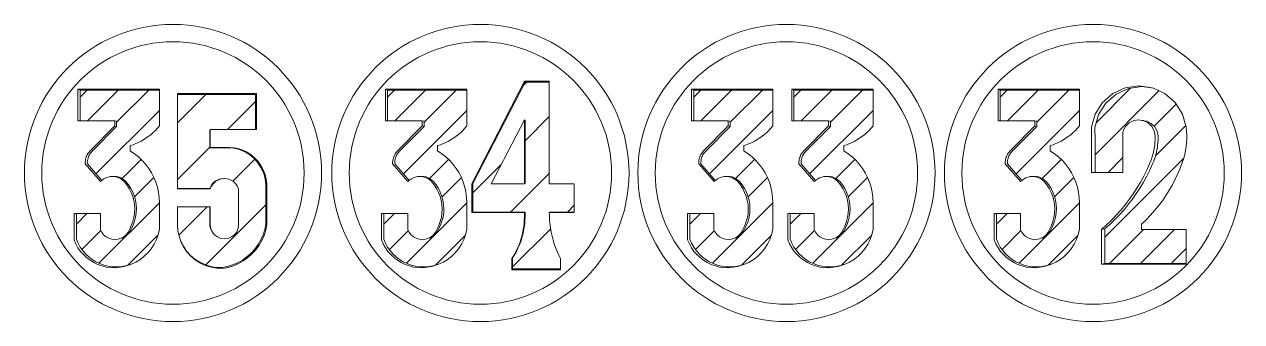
# Model space of a CAD drawing. Header units: inches. Extents: x 9 to 4094, y 4 to 1401.
# Drawn here: x 2794.7 to 2859.1, y 1357 to 1372.7 of the extents above; entities that cross this region are included whole.
import ezdxf

# ---------------------------------------------------------------- set-up
doc = ezdxf.new("R2010")
doc.units = ezdxf.units.IN
doc.header["$MEASUREMENT"] = 0

msp = doc.modelspace()

# ---------------------------------------------------------------- hatches: boundary and pattern name
at = {"lineweight": 20}
h = msp.add_hatch(dxfattribs=at)
h.set_pattern_fill('ANSI31', color=256, scale=17)
h.set_pattern_definition([(45, (1801.0857, 2251.7693), (-1.502602, 1.502602), [])])
h.paths.add_polyline_path([(2822.476, 1369.682), (2821.191, 1369.682), (2818.434, 1364.311), (2818.434, 1362.805), (2821.191, 1362.805), (2821.192, 1362.58), (2821.187, 1362.387), (2821.174, 1362.194), (2821.15, 1362.003), (2821.118, 1361.813), (2821.076, 1361.624), (2821.026, 1361.438), (2820.966, 1361.255), (2820.897, 1361.074), (2820.82, 1360.897), (2820.734, 1360.725), (2820.64, 1360.556), (2820.538, 1360.392), (2820.538, 1359.812), (2823.062, 1359.812), (2823.062, 1360.348), (2822.971, 1360.538), (2822.887, 1360.731), (2822.81, 1360.927), (2822.741, 1361.126), (2822.68, 1361.328), (2822.627, 1361.532), (2822.581, 1361.738), (2822.544, 1361.945), (2822.515, 1362.154), (2822.494, 1362.363), (2822.481, 1362.574), (2822.476, 1362.805), (2823.795, 1362.805), (2823.795, 1364.306), (2822.476, 1364.306)])
h.paths.add_polyline_path([(2821.157, 1367.677), (2821.191, 1367.65), (2821.191, 1364.311), (2821.157, 1364.306), (2819.398, 1364.306)], flags=16)
h = msp.add_hatch(dxfattribs=at)
h.set_pattern_fill('ANSI31', color=256, scale=9.218651)
h.set_pattern_definition([(45, (2262.4036, 1910.812), (-0.8148213, 0.8148213), [])])
h.paths.add_polyline_path([(2801.858, 1369.257), (2797.673, 1369.257), (2797.673, 1367.636), (2799.498, 1367.636), (2799.597, 1367.608), (2799.597, 1367.333), (2798.306, 1366.03), (2798.226, 1365.936), (2798.19, 1365.886), (2798.159, 1365.833), (2798.131, 1365.778), (2798.107, 1365.721), (2798.087, 1365.663), (2798.071, 1365.603), (2798.059, 1365.543), (2798.049, 1365.42), (2798.05, 1365.359), (2798.808, 1364.474), (2798.833, 1364.498), (2798.928, 1364.567), (2799.032, 1364.622), (2799.142, 1364.662), (2799.256, 1364.686), (2799.373, 1364.694), (2799.474, 1364.695), (2799.589, 1364.687), (2799.703, 1364.663), (2799.812, 1364.623), (2799.914, 1364.569), (2800.008, 1364.5), (2800.092, 1364.42), (2800.233, 1364.246), (2800.355, 1364.059), (2800.457, 1363.86), (2800.538, 1363.651), (2800.597, 1363.435), (2800.632, 1363.214), (2800.645, 1362.991), (2800.634, 1362.768), (2800.6, 1362.547), (2800.543, 1362.33), (2800.464, 1362.121), (2800.364, 1361.921), (2800.292, 1361.773), (2800.192, 1361.643), (2800.068, 1361.535), (2799.925, 1361.455), (2799.829, 1361.423), (2799.671, 1361.373), (2799.505, 1361.356), (2799.34, 1361.373), (2799.182, 1361.423), (2799.037, 1361.504), (2798.912, 1361.612), (2798.811, 1361.744), (2798.739, 1361.893), (2798.739, 1362.726), (2797.471, 1362.726), (2797.471, 1361.371), (2797.561, 1361.16), (2797.673, 1360.959), (2797.805, 1360.771), (2797.955, 1360.598), (2798.122, 1360.44), (2798.305, 1360.301), (2798.501, 1360.181), (2798.708, 1360.082), (2798.924, 1360.005), (2799.147, 1359.951), (2799.375, 1359.919), (2799.604, 1359.912), (2799.881, 1359.935), (2800.153, 1359.989), (2800.417, 1360.074), (2800.612, 1360.162), (2800.822, 1360.288), (2801.044, 1360.459), (2801.246, 1360.653), (2801.423, 1360.87), (2801.575, 1361.105), (2801.699, 1361.357), (2801.794, 1361.621), (2801.858, 1361.893), (2801.858, 1363.312), (2801.846, 1363.584), (2801.811, 1363.855), (2801.753, 1364.122), (2801.672, 1364.383), (2801.57, 1364.636), (2801.446, 1364.88), (2801.301, 1365.111), (2801.138, 1365.33), (2800.956, 1365.534), (2800.757, 1365.722), (2800.544, 1365.892), (2800.316, 1366.043), (2800.316, 1366.32), (2800.465, 1366.37), (2800.612, 1366.427), (2800.755, 1366.491), (2800.895, 1366.562), (2801.032, 1366.64), (2801.164, 1366.724), (2801.293, 1366.815), (2801.416, 1366.913), (2801.535, 1367.016), (2801.648, 1367.125), (2801.756, 1367.239), (2801.858, 1367.359)])
h = msp.add_hatch(dxfattribs=at)
h.set_pattern_fill('ANSI31', color=256, scale=17)
h.set_pattern_definition([(45, (1796.7895, 2251.7736), (-1.502602, 1.502602), [])])
h.paths.add_polyline_path([(2807.03, 1365.465), (2806.858, 1365.652), (2806.665, 1365.816), (2806.453, 1365.955), (2806.225, 1366.067), (2806.027, 1366.135), (2805.798, 1366.183), (2805.525, 1366.202), (2804.525, 1366.202), (2804.525, 1367.17), (2806.949, 1367.17), (2806.949, 1369.03), (2802.818, 1369.03), (2802.818, 1364.048), (2804.525, 1364.048), (2804.592, 1364.197), (2804.687, 1364.329), (2804.808, 1364.438), (2804.949, 1364.519), (2805.104, 1364.57), (2805.283, 1364.589), (2805.463, 1364.57), (2805.619, 1364.519), (2805.762, 1364.436), (2805.884, 1364.326), (2805.98, 1364.193), (2806.047, 1364.043), (2806.047, 1362.14), (2806.022, 1361.946), (2805.947, 1361.766), (2805.828, 1361.611), (2805.673, 1361.492), (2805.493, 1361.417), (2805.299, 1361.392), (2805.106, 1361.417), (2804.926, 1361.492), (2804.756, 1361.622), (2804.625, 1361.793), (2804.551, 1361.972), (2804.525, 1362.164), (2804.525, 1363.091), (2802.818, 1363.091), (2802.818, 1362.14), (2802.839, 1361.832), (2802.9, 1361.529), (2802.99, 1361.271), (2803.128, 1360.998), (2803.3, 1360.746), (2803.505, 1360.519), (2803.738, 1360.322), (2803.995, 1360.157), (2804.272, 1360.028), (2804.564, 1359.937), (2804.865, 1359.886), (2805.171, 1359.875), (2805.456, 1359.931), (2805.733, 1360.017), (2806, 1360.132), (2806.253, 1360.274), (2806.49, 1360.443), (2806.707, 1360.636), (2806.903, 1360.851), (2807.075, 1361.086), (2807.22, 1361.337), (2807.339, 1361.603), (2807.428, 1361.879), (2807.487, 1362.164), (2807.487, 1364.048), (2807.486, 1364.302), (2807.454, 1364.554), (2807.391, 1364.799), (2807.299, 1365.036), (2807.178, 1365.259)])
h = msp.add_hatch(dxfattribs=at)
h.set_pattern_fill('ANSI31', color=256, scale=9.218651)
h.set_pattern_definition([(45, (2278.6592, 1910.812), (-0.8148213, 0.8148213), [])])
h.paths.add_polyline_path([(2818.113, 1369.257), (2813.929, 1369.257), (2813.929, 1367.636), (2815.754, 1367.636), (2815.853, 1367.608), (2815.853, 1367.333), (2814.562, 1366.03), (2814.481, 1365.936), (2814.446, 1365.886), (2814.415, 1365.833), (2814.387, 1365.778), (2814.363, 1365.721), (2814.343, 1365.663), (2814.327, 1365.603), (2814.315, 1365.543), (2814.304, 1365.42), (2814.305, 1365.359), (2815.064, 1364.474), (2815.089, 1364.498), (2815.184, 1364.567), (2815.287, 1364.622), (2815.397, 1364.662), (2815.512, 1364.686), (2815.629, 1364.694), (2815.729, 1364.695), (2815.845, 1364.687), (2815.959, 1364.663), (2816.068, 1364.623), (2816.17, 1364.569), (2816.264, 1364.5), (2816.348, 1364.42), (2816.489, 1364.246), (2816.611, 1364.059), (2816.713, 1363.86), (2816.794, 1363.651), (2816.852, 1363.435), (2816.888, 1363.214), (2816.901, 1362.991), (2816.89, 1362.768), (2816.856, 1362.547), (2816.799, 1362.33), (2816.72, 1362.121), (2816.619, 1361.921), (2816.548, 1361.773), (2816.448, 1361.643), (2816.324, 1361.535), (2816.18, 1361.455), (2816.085, 1361.423), (2815.926, 1361.373), (2815.761, 1361.356), (2815.596, 1361.373), (2815.438, 1361.423), (2815.293, 1361.504), (2815.167, 1361.612), (2815.067, 1361.744), (2814.994, 1361.893), (2814.994, 1362.726), (2813.726, 1362.726), (2813.726, 1361.371), (2813.817, 1361.16), (2813.929, 1360.959), (2814.06, 1360.771), (2814.211, 1360.598), (2814.378, 1360.44), (2814.561, 1360.301), (2814.756, 1360.181), (2814.964, 1360.082), (2815.18, 1360.005), (2815.403, 1359.951), (2815.631, 1359.919), (2815.86, 1359.912), (2816.137, 1359.935), (2816.409, 1359.989), (2816.673, 1360.074), (2816.868, 1360.162), (2817.078, 1360.288), (2817.3, 1360.459), (2817.501, 1360.653), (2817.679, 1360.87), (2817.831, 1361.105), (2817.955, 1361.357), (2818.049, 1361.621), (2818.113, 1361.893), (2818.113, 1363.312), (2818.102, 1363.584), (2818.067, 1363.855), (2818.009, 1364.122), (2817.928, 1364.383), (2817.825, 1364.636), (2817.701, 1364.88), (2817.557, 1365.111), (2817.393, 1365.33), (2817.212, 1365.534), (2817.013, 1365.722), (2816.799, 1365.892), (2816.572, 1366.043), (2816.572, 1366.32), (2816.721, 1366.37), (2816.867, 1366.427), (2817.011, 1366.491), (2817.151, 1366.562), (2817.288, 1366.64), (2817.42, 1366.724), (2817.548, 1366.815), (2817.672, 1366.913), (2817.79, 1367.016), (2817.903, 1367.125), (2818.011, 1367.239), (2818.113, 1367.359)])
h = msp.add_hatch(dxfattribs=at)
h.set_pattern_fill('ANSI31', color=256, scale=9.218651)
h.set_pattern_definition([(45, (2294.842, 1910.812), (-0.8148213, 0.8148213), [])])
h.paths.add_polyline_path([(2834.296, 1369.257), (2830.112, 1369.257), (2830.112, 1367.636), (2831.937, 1367.636), (2832.036, 1367.608), (2832.036, 1367.333), (2830.744, 1366.03), (2830.664, 1365.936), (2830.629, 1365.886), (2830.597, 1365.833), (2830.569, 1365.778), (2830.546, 1365.721), (2830.526, 1365.663), (2830.51, 1365.603), (2830.498, 1365.543), (2830.487, 1365.42), (2830.488, 1365.359), (2831.247, 1364.474), (2831.272, 1364.498), (2831.366, 1364.567), (2831.47, 1364.622), (2831.58, 1364.662), (2831.695, 1364.686), (2831.812, 1364.694), (2831.912, 1364.695), (2832.028, 1364.687), (2832.141, 1364.663), (2832.25, 1364.623), (2832.353, 1364.569), (2832.447, 1364.5), (2832.53, 1364.42), (2832.672, 1364.246), (2832.794, 1364.059), (2832.896, 1363.86), (2832.976, 1363.651), (2833.035, 1363.435), (2833.071, 1363.214), (2833.083, 1362.991), (2833.073, 1362.768), (2833.039, 1362.547), (2832.982, 1362.33), (2832.903, 1362.121), (2832.802, 1361.921), (2832.731, 1361.773), (2832.631, 1361.643), (2832.507, 1361.535), (2832.363, 1361.455), (2832.267, 1361.423), (2832.109, 1361.373), (2831.944, 1361.356), (2831.779, 1361.373), (2831.621, 1361.423), (2831.476, 1361.504), (2831.35, 1361.612), (2831.249, 1361.744), (2831.177, 1361.893), (2831.177, 1362.726), (2829.909, 1362.726), (2829.909, 1361.371), (2830, 1361.16), (2830.111, 1360.959), (2830.243, 1360.771), (2830.393, 1360.598), (2830.561, 1360.44), (2830.743, 1360.301), (2830.939, 1360.181), (2831.146, 1360.082), (2831.363, 1360.005), (2831.586, 1359.951), (2831.813, 1359.919), (2832.043, 1359.912), (2832.319, 1359.935), (2832.592, 1359.989), (2832.856, 1360.074), (2833.051, 1360.162), (2833.26, 1360.288), (2833.483, 1360.459), (2833.684, 1360.653), (2833.862, 1360.87), (2834.014, 1361.105), (2834.138, 1361.357), (2834.232, 1361.621), (2834.296, 1361.893), (2834.296, 1363.312), (2834.284, 1363.584), (2834.249, 1363.855), (2834.191, 1364.122), (2834.111, 1364.383), (2834.008, 1364.636), (2833.884, 1364.88), (2833.74, 1365.111), (2833.576, 1365.33), (2833.394, 1365.534), (2833.196, 1365.722), (2832.982, 1365.892), (2832.755, 1366.043), (2832.755, 1366.32), (2832.904, 1366.37), (2833.05, 1366.427), (2833.194, 1366.491), (2833.334, 1366.562), (2833.47, 1366.64), (2833.603, 1366.724), (2833.731, 1366.815), (2833.854, 1366.913), (2833.973, 1367.016), (2834.086, 1367.125), (2834.194, 1367.239), (2834.296, 1367.359)])
h = msp.add_hatch(dxfattribs=at)
h.set_pattern_fill('ANSI31', color=256, scale=9.218651)
h.set_pattern_definition([(45, (2300.1413, 1910.812), (-0.8148213, 0.8148213), [])])
h.paths.add_polyline_path([(2839.595, 1369.257), (2835.411, 1369.257), (2835.411, 1367.636), (2837.236, 1367.636), (2837.335, 1367.608), (2837.335, 1367.333), (2836.044, 1366.03), (2835.963, 1365.936), (2835.928, 1365.886), (2835.897, 1365.833), (2835.869, 1365.778), (2835.845, 1365.721), (2835.825, 1365.663), (2835.809, 1365.603), (2835.797, 1365.543), (2835.786, 1365.42), (2835.787, 1365.359), (2836.546, 1364.474), (2836.571, 1364.498), (2836.666, 1364.567), (2836.769, 1364.622), (2836.879, 1364.662), (2836.994, 1364.686), (2837.111, 1364.694), (2837.211, 1364.695), (2837.327, 1364.687), (2837.441, 1364.663), (2837.55, 1364.623), (2837.652, 1364.569), (2837.746, 1364.5), (2837.83, 1364.42), (2837.971, 1364.246), (2838.093, 1364.059), (2838.195, 1363.86), (2838.276, 1363.651), (2838.334, 1363.435), (2838.37, 1363.214), (2838.383, 1362.991), (2838.372, 1362.768), (2838.338, 1362.547), (2838.281, 1362.33), (2838.202, 1362.121), (2838.102, 1361.921), (2838.03, 1361.773), (2837.93, 1361.643), (2837.806, 1361.535), (2837.662, 1361.455), (2837.567, 1361.423), (2837.408, 1361.373), (2837.243, 1361.356), (2837.078, 1361.373), (2836.92, 1361.423), (2836.775, 1361.504), (2836.65, 1361.612), (2836.549, 1361.744), (2836.476, 1361.893), (2836.476, 1362.726), (2835.209, 1362.726), (2835.209, 1361.371), (2835.299, 1361.16), (2835.411, 1360.959), (2835.542, 1360.771), (2835.693, 1360.598), (2835.86, 1360.44), (2836.043, 1360.301), (2836.239, 1360.181), (2836.446, 1360.082), (2836.662, 1360.005), (2836.885, 1359.951), (2837.113, 1359.919), (2837.342, 1359.912), (2837.619, 1359.935), (2837.891, 1359.989), (2838.155, 1360.074), (2838.35, 1360.162), (2838.56, 1360.288), (2838.782, 1360.459), (2838.983, 1360.653), (2839.161, 1360.87), (2839.313, 1361.105), (2839.437, 1361.357), (2839.532, 1361.621), (2839.595, 1361.893), (2839.595, 1363.312), (2839.584, 1363.584), (2839.549, 1363.855), (2839.491, 1364.122), (2839.41, 1364.383), (2839.307, 1364.636), (2839.183, 1364.88), (2839.039, 1365.111), (2838.875, 1365.33), (2838.694, 1365.534), (2838.495, 1365.722), (2838.281, 1365.892), (2838.054, 1366.043), (2838.054, 1366.32), (2838.203, 1366.37), (2838.35, 1366.427), (2838.493, 1366.491), (2838.633, 1366.562), (2838.77, 1366.64), (2838.902, 1366.724), (2839.03, 1366.815), (2839.154, 1366.913), (2839.272, 1367.016), (2839.386, 1367.125), (2839.493, 1367.239), (2839.595, 1367.359)])
h = msp.add_hatch(dxfattribs=at)
h.set_pattern_fill('ANSI31', color=256, scale=9.218651)
h.set_pattern_definition([(45, (2311.0516, 1910.812), (-0.8148213, 0.8148213), [])])
h.paths.add_polyline_path([(2850.506, 1369.257), (2846.321, 1369.257), (2846.321, 1367.636), (2848.146, 1367.636), (2848.245, 1367.608), (2848.245, 1367.333), (2846.954, 1366.03), (2846.874, 1365.936), (2846.839, 1365.886), (2846.807, 1365.833), (2846.779, 1365.778), (2846.755, 1365.721), (2846.735, 1365.663), (2846.719, 1365.603), (2846.708, 1365.543), (2846.697, 1365.42), (2846.698, 1365.359), (2847.456, 1364.474), (2847.481, 1364.498), (2847.576, 1364.567), (2847.68, 1364.622), (2847.79, 1364.662), (2847.904, 1364.686), (2848.021, 1364.694), (2848.122, 1364.695), (2848.237, 1364.687), (2848.351, 1364.663), (2848.46, 1364.623), (2848.563, 1364.569), (2848.656, 1364.5), (2848.74, 1364.42), (2848.881, 1364.246), (2849.003, 1364.059), (2849.105, 1363.86), (2849.186, 1363.651), (2849.245, 1363.435), (2849.28, 1363.214), (2849.293, 1362.991), (2849.282, 1362.768), (2849.248, 1362.547), (2849.191, 1362.33), (2849.112, 1362.121), (2849.012, 1361.921), (2848.94, 1361.773), (2848.84, 1361.643), (2848.716, 1361.535), (2848.573, 1361.455), (2848.477, 1361.423), (2848.319, 1361.373), (2848.154, 1361.356), (2847.988, 1361.373), (2847.83, 1361.423), (2847.685, 1361.504), (2847.56, 1361.612), (2847.459, 1361.744), (2847.387, 1361.893), (2847.387, 1362.726), (2846.119, 1362.726), (2846.119, 1361.371), (2846.209, 1361.16), (2846.321, 1360.959), (2846.453, 1360.771), (2846.603, 1360.598), (2846.77, 1360.44), (2846.953, 1360.301), (2847.149, 1360.181), (2847.356, 1360.082), (2847.572, 1360.005), (2847.795, 1359.951), (2848.023, 1359.919), (2848.253, 1359.912), (2848.529, 1359.935), (2848.801, 1359.989), (2849.065, 1360.074), (2849.26, 1360.162), (2849.47, 1360.288), (2849.692, 1360.459), (2849.894, 1360.653), (2850.071, 1360.87), (2850.223, 1361.105), (2850.347, 1361.357), (2850.442, 1361.621), (2850.506, 1361.893), (2850.506, 1363.312), (2850.494, 1363.584), (2850.459, 1363.855), (2850.401, 1364.122), (2850.32, 1364.383), (2850.218, 1364.636), (2850.094, 1364.88), (2849.949, 1365.111), (2849.786, 1365.33), (2849.604, 1365.534), (2849.406, 1365.722), (2849.192, 1365.892), (2848.964, 1366.043), (2848.964, 1366.32), (2849.113, 1366.37), (2849.26, 1366.427), (2849.403, 1366.491), (2849.543, 1366.562), (2849.68, 1366.64), (2849.812, 1366.724), (2849.941, 1366.815), (2850.064, 1366.913), (2850.183, 1367.016), (2850.296, 1367.125), (2850.404, 1367.239), (2850.506, 1367.359)])
h = msp.add_hatch(dxfattribs=at)
h.set_pattern_fill('ANSI31', color=256, scale=9.218651)
h.set_pattern_definition([(45, (2197.2017, 1937.2043), (-0.8148213, 0.8148213), [])])
h.paths.add_polyline_path([(2856.145, 1361.891), (2853.786, 1361.891), (2853.786, 1362.168), (2854.027, 1362.398), (2854.258, 1362.638), (2854.479, 1362.887), (2854.69, 1363.144), (2854.89, 1363.41), (2855.078, 1363.685), (2855.256, 1363.966), (2855.421, 1364.255), (2855.575, 1364.55), (2855.716, 1364.852), (2855.845, 1365.158), (2855.888, 1365.278), (2855.961, 1365.47), (2856.024, 1365.666), (2856.076, 1365.865), (2856.118, 1366.067), (2856.149, 1366.27), (2856.17, 1366.474), (2856.18, 1366.68), (2856.179, 1366.886), (2856.168, 1367.091), (2856.145, 1367.295), (2855.947, 1367.991), (2855.559, 1368.603), (2855.014, 1369.079), (2854.423, 1369.351), (2853.805, 1369.441), (2853.095, 1369.338), (2852.444, 1369.038), (2851.904, 1368.567), (2851.52, 1367.961), (2851.324, 1367.272), (2851.331, 1366.555), (2851.331, 1364.906), (2852.808, 1364.906), (2852.808, 1367.074), (2852.946, 1367.335), (2853.138, 1367.521), (2853.376, 1367.641), (2853.64, 1367.682), (2853.805, 1367.655), (2853.904, 1367.641), (2853.908, 1367.639), (2854.066, 1367.614), (2854.302, 1367.496), (2854.492, 1367.311), (2854.616, 1367.078), (2854.663, 1366.818), (2854.664, 1366.65), (2854.656, 1366.483), (2854.64, 1366.316), (2854.616, 1366.151), (2854.584, 1365.986), (2854.544, 1365.824), (2854.496, 1365.663), (2854.441, 1365.505), (2854.377, 1365.35), (2854.307, 1365.199), (2854.229, 1365.025), (2854.068, 1364.705), (2853.895, 1364.391), (2853.71, 1364.085), (2853.514, 1363.785), (2853.308, 1363.493), (2853.09, 1363.209), (2852.862, 1362.933), (2852.623, 1362.665), (2852.375, 1362.407), (2852.117, 1362.159), (2851.851, 1361.92), (2851.851, 1360.095), (2856.145, 1360.095)])

# ---------------------------------------------------------------- linework, layer by layer
for p, q in [((2821.191, 1369.682), (2822.476, 1369.682)), ((2797.555, 1369.302), (2797.555, 1367.636)), ((2797.673, 1369.257), (2797.673, 1367.636)), ((2806.949, 1369.03), (2806.949, 1367.17)), ((2813.811, 1369.302), (2813.811, 1367.636)), ((2813.929, 1369.257), (2813.929, 1367.636)), ((2829.994, 1369.302), (2829.994, 1367.636)), ((2830.112, 1369.257), (2830.112, 1367.636)), ((2835.293, 1369.302), (2835.293, 1367.636)), ((2835.411, 1369.257), (2835.411, 1367.636)), ((2846.203, 1369.302), (2846.203, 1367.636)), ((2846.321, 1369.257), (2846.321, 1367.636)), ((2797.555, 1367.636), (2797.673, 1367.636)), ((2797.673, 1367.636), (2799.498, 1367.636)), ((2799.498, 1367.636), (2799.597, 1367.608)), ((2799.597, 1367.608), (2799.597, 1367.333)), ((2804.552, 1367.17), (2804.552, 1366.218)), ((2813.811, 1367.636), (2813.929, 1367.636)), ((2813.929, 1367.636), (2815.754, 1367.636)), ((2815.754, 1367.636), (2815.853, 1367.608)), ((2815.853, 1367.608), (2815.853, 1367.333)), ((2821.157, 1364.306), (2821.157, 1367.677)), ((2829.994, 1367.636), (2830.112, 1367.636)), ((2830.112, 1367.636), (2831.937, 1367.636)), ((2831.937, 1367.636), (2832.036, 1367.608)), ((2832.036, 1367.608), (2832.036, 1367.333)), ((2835.293, 1367.636), (2835.411, 1367.636)), ((2835.411, 1367.636), (2837.236, 1367.636)), ((2837.236, 1367.636), (2837.335, 1367.608)), ((2837.335, 1367.608), (2837.335, 1367.333)), ((2846.203, 1367.636), (2846.321, 1367.636)), ((2846.321, 1367.636), (2848.146, 1367.636)), ((2848.146, 1367.636), (2848.245, 1367.608)), ((2848.245, 1367.608), (2848.245, 1367.333)), ((2805.299, 1364.587), (2805.463, 1364.57)), ((2805.463, 1364.57), (2805.619, 1364.519)), ((2805.619, 1364.519), (2805.762, 1364.436)), ((2802.818, 1364.048), (2804.525, 1364.048)), ((2805.762, 1364.436), (2805.884, 1364.326)), ((2805.884, 1364.326), (2805.98, 1364.193)), ((2805.98, 1364.193), (2806.047, 1364.043)), ((2806.047, 1364.043), (2806.047, 1362.14)), ((2806.022, 1361.946), (2805.947, 1361.766)), ((2806.047, 1362.14), (2806.022, 1361.946)), ((2799.829, 1361.423), (2799.671, 1361.373)), ((2804.926, 1361.492), (2804.771, 1361.611)), ((2805.106, 1361.417), (2804.926, 1361.492)), ((2805.299, 1361.392), (2805.106, 1361.417)), ((2805.493, 1361.417), (2805.299, 1361.392)), ((2805.673, 1361.492), (2805.493, 1361.417)), ((2805.828, 1361.611), (2805.673, 1361.492)), ((2805.947, 1361.766), (2805.828, 1361.611)), ((2816.085, 1361.423), (2815.926, 1361.373)), ((2832.267, 1361.423), (2832.109, 1361.373)), ((2837.567, 1361.423), (2837.408, 1361.373)), ((2848.477, 1361.423), (2848.319, 1361.373))]:
    msp.add_line(p, q, dxfattribs=at)
for points in [[(2818.372, 1362.784), (2818.372, 1364.306), (2821.157, 1369.729)], [(2822.476, 1362.784), (2823.795, 1362.784), (2823.795, 1362.805), (2823.795, 1364.306), (2822.476, 1364.306), (2822.476, 1369.682), (2822.476, 1369.729), (2821.157, 1369.729), (2821.191, 1369.682), (2818.434, 1364.311), (2818.434, 1362.805)], [(2801.044, 1360.459), (2801.246, 1360.653), (2801.423, 1360.87), (2801.575, 1361.105), (2801.699, 1361.357), (2801.794, 1361.621), (2801.858, 1361.893), (2801.858, 1363.312), (2801.846, 1363.584), (2801.811, 1363.855), (2801.753, 1364.122), (2801.672, 1364.383), (2801.57, 1364.636), (2801.446, 1364.88), (2801.301, 1365.111), (2801.138, 1365.33), (2800.956, 1365.534), (2800.757, 1365.722), (2800.544, 1365.892), (2800.316, 1366.043), (2800.316, 1366.32), (2800.465, 1366.37), (2800.612, 1366.427), (2800.755, 1366.491), (2800.895, 1366.562), (2801.032, 1366.64), (2801.164, 1366.724), (2801.293, 1366.815), (2801.416, 1366.913), (2801.535, 1367.016), (2801.648, 1367.125), (2801.756, 1367.239), (2801.858, 1367.359), (2801.858, 1369.257)], [(2806.999, 1369.073), (2802.818, 1369.073), (2802.818, 1369.03)], [(2804.552, 1364.043), (2802.818, 1364.043), (2802.818, 1364.048), (2802.818, 1369.03), (2806.949, 1369.03), (2806.999, 1369.073), (2806.999, 1367.17), (2806.949, 1367.17), (2804.552, 1367.17), (2804.525, 1367.145), (2804.525, 1366.202), (2804.552, 1366.218), (2805.561, 1366.218), (2805.836, 1366.199), (2806.068, 1366.15), (2806.268, 1366.081), (2806.498, 1365.968), (2806.712, 1365.828), (2806.908, 1365.662), (2807.081, 1365.474), (2807.23, 1365.265)], [(2817.3, 1360.459), (2817.501, 1360.653), (2817.679, 1360.87), (2817.831, 1361.105), (2817.955, 1361.357), (2818.049, 1361.621), (2818.113, 1361.893), (2818.113, 1363.312), (2818.102, 1363.584), (2818.067, 1363.855), (2818.009, 1364.122), (2817.928, 1364.383), (2817.825, 1364.636), (2817.701, 1364.88), (2817.557, 1365.111), (2817.393, 1365.33), (2817.212, 1365.534), (2817.013, 1365.722), (2816.799, 1365.892), (2816.572, 1366.043), (2816.572, 1366.32), (2816.721, 1366.37), (2816.867, 1366.427), (2817.011, 1366.491), (2817.151, 1366.562), (2817.288, 1366.64), (2817.42, 1366.724), (2817.548, 1366.815), (2817.672, 1366.913), (2817.79, 1367.016), (2817.903, 1367.125), (2818.011, 1367.239), (2818.113, 1367.359), (2818.113, 1369.257)], [(2833.483, 1360.459), (2833.684, 1360.653), (2833.862, 1360.87), (2834.014, 1361.105), (2834.138, 1361.357), (2834.232, 1361.621), (2834.296, 1361.893), (2834.296, 1363.312), (2834.284, 1363.584), (2834.249, 1363.855), (2834.191, 1364.122), (2834.111, 1364.383), (2834.008, 1364.636), (2833.884, 1364.88), (2833.74, 1365.111), (2833.576, 1365.33), (2833.394, 1365.534), (2833.196, 1365.722), (2832.982, 1365.892), (2832.755, 1366.043), (2832.755, 1366.32), (2832.904, 1366.37), (2833.05, 1366.427), (2833.194, 1366.491), (2833.334, 1366.562), (2833.47, 1366.64), (2833.603, 1366.724), (2833.731, 1366.815), (2833.854, 1366.913), (2833.973, 1367.016), (2834.086, 1367.125), (2834.194, 1367.239), (2834.296, 1367.359), (2834.296, 1369.257)], [(2838.782, 1360.459), (2838.983, 1360.653), (2839.161, 1360.87), (2839.313, 1361.105), (2839.437, 1361.357), (2839.532, 1361.621), (2839.595, 1361.893), (2839.595, 1363.312), (2839.584, 1363.584), (2839.549, 1363.855), (2839.491, 1364.122), (2839.41, 1364.383), (2839.307, 1364.636), (2839.183, 1364.88), (2839.039, 1365.111), (2838.875, 1365.33), (2838.694, 1365.534), (2838.495, 1365.722), (2838.281, 1365.892), (2838.054, 1366.043), (2838.054, 1366.32), (2838.203, 1366.37), (2838.35, 1366.427), (2838.493, 1366.491), (2838.633, 1366.562), (2838.77, 1366.64), (2838.902, 1366.724), (2839.03, 1366.815), (2839.154, 1366.913), (2839.272, 1367.016), (2839.386, 1367.125), (2839.493, 1367.239), (2839.595, 1367.359), (2839.595, 1369.257)], [(2849.692, 1360.459), (2849.894, 1360.653), (2850.071, 1360.87), (2850.223, 1361.105), (2850.347, 1361.357), (2850.442, 1361.621), (2850.506, 1361.893), (2850.506, 1363.312), (2850.494, 1363.584), (2850.459, 1363.855), (2850.401, 1364.122), (2850.32, 1364.383), (2850.218, 1364.636), (2850.094, 1364.88), (2849.949, 1365.111), (2849.786, 1365.33), (2849.604, 1365.534), (2849.406, 1365.722), (2849.192, 1365.892), (2848.964, 1366.043), (2848.964, 1366.32), (2849.113, 1366.37), (2849.26, 1366.427), (2849.403, 1366.491), (2849.543, 1366.562), (2849.68, 1366.64), (2849.812, 1366.724), (2849.941, 1366.815), (2850.064, 1366.913), (2850.183, 1367.016), (2850.296, 1367.125), (2850.404, 1367.239), (2850.506, 1367.359), (2850.506, 1369.257)], [(2851.142, 1364.906), (2851.142, 1366.571), (2851.135, 1367.295), (2851.334, 1367.991), (2851.721, 1368.603), (2852.266, 1369.079), (2852.924, 1369.382), (2853.64, 1369.485), (2854.357, 1369.382), (2854.423, 1369.351), (2855.014, 1369.079), (2855.559, 1368.603), (2855.947, 1367.991), (2856.145, 1367.295), (2856.168, 1367.091), (2856.179, 1366.886), (2856.18, 1366.68), (2856.17, 1366.474), (2856.149, 1366.27), (2856.118, 1366.067), (2856.076, 1365.865), (2856.024, 1365.666), (2855.961, 1365.47), (2855.888, 1365.278), (2855.845, 1365.158), (2855.716, 1364.852), (2855.575, 1364.55), (2855.421, 1364.255), (2855.256, 1363.966), (2855.078, 1363.685), (2854.89, 1363.41), (2854.69, 1363.144), (2854.479, 1362.887), (2854.258, 1362.638), (2854.027, 1362.398), (2853.786, 1362.168), (2853.786, 1361.891), (2856.145, 1361.891), (2856.145, 1360.095), (2856.145, 1360.048), (2851.667, 1360.048)], [(2851.331, 1364.906), (2851.331, 1366.555), (2851.324, 1367.272), (2851.52, 1367.961), (2851.904, 1368.567), (2852.444, 1369.038), (2853.095, 1369.338), (2853.805, 1369.441), (2854.423, 1369.351)], [(2799.498, 1367.359), (2798.194, 1366.043), (2798.113, 1365.948), (2798.078, 1365.897), (2798.046, 1365.844), (2798.018, 1365.788), (2797.993, 1365.731), (2797.973, 1365.672), (2797.957, 1365.612), (2797.945, 1365.551), (2797.934, 1365.427), (2797.935, 1365.365), (2798.749, 1364.417), (2798.808, 1364.474), (2798.833, 1364.498), (2798.928, 1364.567), (2799.032, 1364.622), (2799.142, 1364.662), (2799.256, 1364.686), (2799.373, 1364.694)], [(2799.498, 1367.636), (2799.498, 1367.359), (2799.597, 1367.333), (2798.306, 1366.03), (2798.226, 1365.936), (2798.19, 1365.886), (2798.159, 1365.833), (2798.131, 1365.778), (2798.107, 1365.721), (2798.087, 1365.663), (2798.071, 1365.603), (2798.059, 1365.543), (2798.049, 1365.42), (2798.05, 1365.359), (2798.808, 1364.474)], [(2815.754, 1367.359), (2814.45, 1366.043), (2814.369, 1365.948), (2814.333, 1365.897), (2814.301, 1365.844), (2814.273, 1365.788), (2814.249, 1365.731), (2814.229, 1365.672), (2814.213, 1365.612), (2814.201, 1365.551), (2814.19, 1365.427), (2814.191, 1365.365), (2815.004, 1364.417), (2815.064, 1364.474), (2815.089, 1364.498), (2815.184, 1364.567), (2815.287, 1364.622), (2815.397, 1364.662), (2815.512, 1364.686), (2815.629, 1364.694)], [(2815.754, 1367.636), (2815.754, 1367.359), (2815.853, 1367.333), (2814.562, 1366.03), (2814.481, 1365.936), (2814.446, 1365.886), (2814.415, 1365.833), (2814.387, 1365.778), (2814.363, 1365.721), (2814.343, 1365.663), (2814.327, 1365.603), (2814.315, 1365.543), (2814.304, 1365.42), (2814.305, 1365.359), (2815.064, 1364.474)], [(2831.937, 1367.359), (2830.633, 1366.043), (2830.552, 1365.948), (2830.516, 1365.897), (2830.484, 1365.844), (2830.456, 1365.788), (2830.432, 1365.731), (2830.412, 1365.672), (2830.396, 1365.612), (2830.384, 1365.551), (2830.373, 1365.427), (2830.374, 1365.365), (2831.187, 1364.417), (2831.247, 1364.474), (2831.272, 1364.498), (2831.366, 1364.567), (2831.47, 1364.622), (2831.58, 1364.662), (2831.695, 1364.686), (2831.812, 1364.694)], [(2831.937, 1367.636), (2831.937, 1367.359), (2832.036, 1367.333), (2830.744, 1366.03), (2830.664, 1365.936), (2830.629, 1365.886), (2830.597, 1365.833), (2830.569, 1365.778), (2830.546, 1365.721), (2830.526, 1365.663), (2830.51, 1365.603), (2830.498, 1365.543), (2830.487, 1365.42), (2830.488, 1365.359), (2831.247, 1364.474)], [(2837.236, 1367.359), (2835.932, 1366.043), (2835.851, 1365.948), (2835.815, 1365.897), (2835.783, 1365.844), (2835.755, 1365.788), (2835.731, 1365.731), (2835.711, 1365.672), (2835.695, 1365.612), (2835.683, 1365.551), (2835.672, 1365.427), (2835.673, 1365.365), (2836.486, 1364.417), (2836.546, 1364.474), (2836.571, 1364.498), (2836.666, 1364.567), (2836.769, 1364.622), (2836.879, 1364.662), (2836.994, 1364.686), (2837.111, 1364.694)], [(2837.236, 1367.636), (2837.236, 1367.359), (2837.335, 1367.333), (2836.044, 1366.03), (2835.963, 1365.936), (2835.928, 1365.886), (2835.897, 1365.833), (2835.869, 1365.778), (2835.845, 1365.721), (2835.825, 1365.663), (2835.809, 1365.603), (2835.797, 1365.543), (2835.786, 1365.42), (2835.787, 1365.359), (2836.546, 1364.474)], [(2848.146, 1367.359), (2846.842, 1366.043), (2846.761, 1365.948), (2846.726, 1365.897), (2846.694, 1365.844), (2846.666, 1365.788), (2846.641, 1365.731), (2846.621, 1365.672), (2846.605, 1365.612), (2846.593, 1365.551), (2846.582, 1365.427), (2846.583, 1365.365), (2847.397, 1364.417), (2847.456, 1364.474), (2847.481, 1364.498), (2847.576, 1364.567), (2847.68, 1364.622), (2847.79, 1364.662), (2847.904, 1364.686), (2848.021, 1364.694)], [(2848.146, 1367.636), (2848.146, 1367.359), (2848.245, 1367.333), (2846.954, 1366.03), (2846.874, 1365.936), (2846.839, 1365.886), (2846.807, 1365.833), (2846.779, 1365.778), (2846.755, 1365.721), (2846.735, 1365.663), (2846.719, 1365.603), (2846.708, 1365.543), (2846.697, 1365.42), (2846.698, 1365.359), (2847.456, 1364.474)], [(2851.142, 1364.906), (2851.331, 1364.906), (2852.808, 1364.906), (2852.808, 1367.026), (2852.821, 1367.099), (2852.946, 1367.335), (2853.138, 1367.521), (2853.376, 1367.641), (2853.64, 1367.682), (2853.805, 1367.655), (2853.904, 1367.641), (2853.908, 1367.639)], [(2854.334, 1367.335), (2854.46, 1367.099), (2854.507, 1366.836), (2854.508, 1366.667), (2854.5, 1366.498), (2854.484, 1366.33), (2854.459, 1366.163), (2854.427, 1365.997), (2854.387, 1365.833), (2854.338, 1365.671), (2854.282, 1365.511), (2854.219, 1365.355), (2854.148, 1365.201), (2854.068, 1365.026), (2853.906, 1364.703), (2853.731, 1364.386), (2853.545, 1364.077), (2853.347, 1363.774), (2853.138, 1363.479), (2852.918, 1363.192), (2852.688, 1362.913), (2852.447, 1362.643), (2852.197, 1362.383), (2851.936, 1362.132), (2851.667, 1361.891), (2851.667, 1360.048), (2851.851, 1360.095), (2856.145, 1360.095)], [(2854.334, 1367.335), (2854.143, 1367.521), (2853.908, 1367.639), (2854.066, 1367.614), (2854.302, 1367.496), (2854.492, 1367.311), (2854.616, 1367.078), (2854.663, 1366.818), (2854.664, 1366.65), (2854.656, 1366.483), (2854.64, 1366.316), (2854.616, 1366.151), (2854.584, 1365.986), (2854.544, 1365.824), (2854.496, 1365.663), (2854.441, 1365.505), (2854.377, 1365.35), (2854.307, 1365.199), (2854.229, 1365.025), (2854.068, 1364.705), (2853.895, 1364.391), (2853.71, 1364.085), (2853.514, 1363.785), (2853.308, 1363.493), (2853.09, 1363.209), (2852.862, 1362.933), (2852.623, 1362.665), (2852.375, 1362.407), (2852.117, 1362.159), (2851.851, 1361.92)], [(2804.525, 1366.202), (2805.525, 1366.202), (2805.798, 1366.183), (2806.027, 1366.135), (2806.225, 1366.067), (2806.453, 1365.955), (2806.665, 1365.816), (2806.858, 1365.652), (2807.03, 1365.465), (2807.178, 1365.259), (2807.299, 1365.036), (2807.391, 1364.799), (2807.454, 1364.554), (2807.486, 1364.302), (2807.487, 1364.048), (2807.487, 1362.164), (2807.428, 1361.879), (2807.339, 1361.603), (2807.22, 1361.337), (2807.075, 1361.086), (2806.903, 1360.851), (2806.707, 1360.636), (2806.49, 1360.443), (2806.253, 1360.274), (2806, 1360.132), (2805.733, 1360.017), (2805.456, 1359.931), (2805.171, 1359.875), (2804.865, 1359.886), (2804.564, 1359.937), (2804.272, 1360.028), (2803.995, 1360.157), (2803.738, 1360.322), (2803.505, 1360.519), (2803.3, 1360.746), (2803.128, 1360.998), (2802.99, 1361.271)], [(2802.9, 1361.529), (2802.99, 1361.271), (2803.001, 1361.238), (2803.14, 1360.963), (2803.314, 1360.708), (2803.521, 1360.479), (2803.757, 1360.28), (2804.016, 1360.113), (2804.296, 1359.983), (2804.591, 1359.891), (2804.895, 1359.839), (2805.203, 1359.828), (2805.491, 1359.885), (2805.772, 1359.972), (2806.041, 1360.088), (2806.297, 1360.232), (2806.536, 1360.402), (2806.755, 1360.597), (2806.953, 1360.814), (2807.126, 1361.051), (2807.273, 1361.305), (2807.392, 1361.573), (2807.483, 1361.852), (2807.543, 1362.14), (2807.543, 1364.043), (2807.542, 1364.299), (2807.509, 1364.553), (2807.446, 1364.801), (2807.352, 1365.04), (2807.23, 1365.265)], [(2799.671, 1361.373), (2799.505, 1361.356), (2799.34, 1361.373), (2799.182, 1361.423), (2799.037, 1361.504), (2798.912, 1361.612), (2798.811, 1361.744), (2798.739, 1361.893), (2798.739, 1362.726), (2797.471, 1362.726), (2797.351, 1362.726), (2797.351, 1361.338), (2797.442, 1361.125), (2797.555, 1360.922), (2797.688, 1360.732), (2797.84, 1360.557), (2798.009, 1360.398), (2798.193, 1360.258), (2798.391, 1360.137), (2798.6, 1360.037), (2798.819, 1359.959), (2799.044, 1359.904), (2799.274, 1359.872), (2799.505, 1359.864), (2799.785, 1359.887), (2800.06, 1359.942), (2800.326, 1360.028), (2800.582, 1360.144), (2800.612, 1360.162), (2800.822, 1360.288), (2801.044, 1360.459)], [(2797.471, 1362.726), (2797.471, 1361.371), (2797.561, 1361.16), (2797.673, 1360.959), (2797.805, 1360.771), (2797.955, 1360.598), (2798.122, 1360.44), (2798.305, 1360.301), (2798.501, 1360.181), (2798.708, 1360.082), (2798.924, 1360.005), (2799.147, 1359.951), (2799.375, 1359.919), (2799.604, 1359.912), (2799.881, 1359.935), (2800.153, 1359.989), (2800.417, 1360.074), (2800.612, 1360.162)], [(2804.652, 1361.766), (2804.577, 1361.946), (2804.552, 1362.14), (2804.552, 1363.091), (2804.525, 1363.091), (2802.818, 1363.091), (2802.818, 1362.14), (2802.839, 1361.832), (2802.9, 1361.529)], [(2804.652, 1361.766), (2804.771, 1361.611), (2804.742, 1361.64), (2804.625, 1361.793), (2804.551, 1361.972), (2804.525, 1362.164), (2804.525, 1363.091)], [(2815.926, 1361.373), (2815.761, 1361.356), (2815.596, 1361.373), (2815.438, 1361.423), (2815.293, 1361.504), (2815.167, 1361.612), (2815.067, 1361.744), (2814.994, 1361.893), (2814.994, 1362.726), (2813.726, 1362.726), (2813.606, 1362.726), (2813.606, 1361.338), (2813.698, 1361.125), (2813.811, 1360.922), (2813.944, 1360.732), (2814.095, 1360.557), (2814.264, 1360.398), (2814.449, 1360.258), (2814.647, 1360.137), (2814.856, 1360.037), (2815.074, 1359.959), (2815.3, 1359.904), (2815.529, 1359.872), (2815.761, 1359.864), (2816.04, 1359.887), (2816.315, 1359.942), (2816.582, 1360.028), (2816.837, 1360.144), (2816.868, 1360.162), (2817.078, 1360.288), (2817.3, 1360.459)], [(2813.726, 1362.726), (2813.726, 1361.371), (2813.817, 1361.16), (2813.929, 1360.959), (2814.06, 1360.771), (2814.211, 1360.598), (2814.378, 1360.44), (2814.561, 1360.301), (2814.756, 1360.181), (2814.964, 1360.082), (2815.18, 1360.005), (2815.403, 1359.951), (2815.631, 1359.919), (2815.86, 1359.912), (2816.137, 1359.935), (2816.409, 1359.989), (2816.673, 1360.074), (2816.868, 1360.162)], [(2821.157, 1362.784), (2818.372, 1362.784), (2818.434, 1362.805), (2821.191, 1362.805)], [(2823.795, 1362.805), (2822.498, 1362.805), (2822.476, 1362.784), (2822.481, 1362.574), (2822.494, 1362.363), (2822.515, 1362.154), (2822.544, 1361.945), (2822.581, 1361.738), (2822.627, 1361.532), (2822.68, 1361.328), (2822.741, 1361.126), (2822.81, 1360.927), (2822.887, 1360.731), (2822.971, 1360.538), (2823.062, 1360.348), (2823.062, 1359.812), (2823.062, 1359.762), (2820.497, 1359.762), (2820.497, 1360.348), (2820.6, 1360.513), (2820.695, 1360.684), (2820.782, 1360.858), (2820.86, 1361.037), (2820.929, 1361.219), (2820.989, 1361.404), (2821.041, 1361.592), (2821.083, 1361.782), (2821.115, 1361.974), (2821.139, 1362.168), (2821.153, 1362.362), (2821.157, 1362.557)], [(2821.157, 1362.557), (2821.157, 1362.784), (2821.191, 1362.805), (2821.192, 1362.58), (2821.187, 1362.387), (2821.174, 1362.194), (2821.15, 1362.003), (2821.118, 1361.813), (2821.076, 1361.624), (2821.026, 1361.438), (2820.966, 1361.255), (2820.897, 1361.074), (2820.82, 1360.897), (2820.734, 1360.725), (2820.64, 1360.556), (2820.538, 1360.392), (2820.538, 1359.812)], [(2832.109, 1361.373), (2831.944, 1361.356), (2831.779, 1361.373), (2831.621, 1361.423), (2831.476, 1361.504), (2831.35, 1361.612), (2831.249, 1361.744), (2831.177, 1361.893), (2831.177, 1362.726), (2829.909, 1362.726), (2829.789, 1362.726), (2829.789, 1361.338), (2829.881, 1361.125), (2829.993, 1360.922), (2830.126, 1360.732), (2830.278, 1360.557), (2830.447, 1360.398), (2830.631, 1360.258), (2830.829, 1360.137), (2831.039, 1360.037), (2831.257, 1359.959), (2831.482, 1359.904), (2831.712, 1359.872), (2831.944, 1359.864), (2832.223, 1359.887), (2832.498, 1359.942), (2832.765, 1360.028), (2833.02, 1360.144), (2833.051, 1360.162), (2833.26, 1360.288), (2833.483, 1360.459)], [(2829.909, 1362.726), (2829.909, 1361.371), (2830, 1361.16), (2830.111, 1360.959), (2830.243, 1360.771), (2830.393, 1360.598), (2830.561, 1360.44), (2830.743, 1360.301), (2830.939, 1360.181), (2831.146, 1360.082), (2831.363, 1360.005), (2831.586, 1359.951), (2831.813, 1359.919), (2832.043, 1359.912), (2832.319, 1359.935), (2832.592, 1359.989), (2832.856, 1360.074), (2833.051, 1360.162)], [(2837.408, 1361.373), (2837.243, 1361.356), (2837.078, 1361.373), (2836.92, 1361.423), (2836.775, 1361.504), (2836.65, 1361.612), (2836.549, 1361.744), (2836.476, 1361.893), (2836.476, 1362.726), (2835.209, 1362.726), (2835.089, 1362.726), (2835.089, 1361.338), (2835.18, 1361.125), (2835.293, 1360.922), (2835.426, 1360.732), (2835.577, 1360.557), (2835.746, 1360.398), (2835.931, 1360.258), (2836.129, 1360.137), (2836.338, 1360.037), (2836.556, 1359.959), (2836.782, 1359.904), (2837.011, 1359.872), (2837.243, 1359.864), (2837.522, 1359.887), (2837.797, 1359.942), (2838.064, 1360.028), (2838.319, 1360.144), (2838.35, 1360.162), (2838.56, 1360.288), (2838.782, 1360.459)], [(2835.209, 1362.726), (2835.209, 1361.371), (2835.299, 1361.16), (2835.411, 1360.959), (2835.542, 1360.771), (2835.693, 1360.598), (2835.86, 1360.44), (2836.043, 1360.301), (2836.239, 1360.181), (2836.446, 1360.082), (2836.662, 1360.005), (2836.885, 1359.951), (2837.113, 1359.919), (2837.342, 1359.912), (2837.619, 1359.935), (2837.891, 1359.989), (2838.155, 1360.074), (2838.35, 1360.162)], [(2848.319, 1361.373), (2848.154, 1361.356), (2847.988, 1361.373), (2847.83, 1361.423), (2847.685, 1361.504), (2847.56, 1361.612), (2847.459, 1361.744), (2847.387, 1361.893), (2847.387, 1362.726), (2846.119, 1362.726), (2845.999, 1362.726), (2845.999, 1361.338), (2846.09, 1361.125), (2846.203, 1360.922), (2846.336, 1360.732), (2846.488, 1360.557), (2846.657, 1360.398), (2846.841, 1360.258), (2847.039, 1360.137), (2847.248, 1360.037), (2847.467, 1359.959), (2847.692, 1359.904), (2847.922, 1359.872), (2848.154, 1359.864), (2848.433, 1359.887), (2848.708, 1359.942), (2848.974, 1360.028), (2849.23, 1360.144), (2849.26, 1360.162), (2849.47, 1360.288), (2849.692, 1360.459)], [(2846.119, 1362.726), (2846.119, 1361.371), (2846.209, 1361.16), (2846.321, 1360.959), (2846.453, 1360.771), (2846.603, 1360.598), (2846.77, 1360.44), (2846.953, 1360.301), (2847.149, 1360.181), (2847.356, 1360.082), (2847.572, 1360.005), (2847.795, 1359.951), (2848.023, 1359.919), (2848.253, 1359.912), (2848.529, 1359.935), (2848.801, 1359.989), (2849.065, 1360.074), (2849.26, 1360.162)], [(2851.667, 1361.891), (2851.851, 1361.92), (2851.851, 1360.095)], [(2820.497, 1359.762), (2820.538, 1359.812), (2823.062, 1359.812)]]:
    msp.add_lwpolyline(points, dxfattribs=at)
for points in [[(2797.673, 1369.257), (2801.858, 1369.257), (2801.858, 1369.302), (2797.555, 1369.302)], [(2813.929, 1369.257), (2818.113, 1369.257), (2818.113, 1369.302), (2813.811, 1369.302)], [(2830.112, 1369.257), (2834.296, 1369.257), (2834.296, 1369.302), (2829.994, 1369.302)], [(2835.411, 1369.257), (2839.595, 1369.257), (2839.595, 1369.302), (2835.293, 1369.302)], [(2846.321, 1369.257), (2850.506, 1369.257), (2850.506, 1369.302), (2846.203, 1369.302)], [(2819.398, 1364.306), (2821.157, 1367.677), (2821.191, 1367.65), (2821.191, 1364.311), (2821.157, 1364.306)], [(2799.589, 1364.687), (2799.474, 1364.695), (2799.373, 1364.694), (2799.49, 1364.686), (2799.605, 1364.662), (2799.715, 1364.622), (2799.819, 1364.567), (2799.913, 1364.498), (2799.998, 1364.417), (2800.14, 1364.242), (2800.264, 1364.052), (2800.367, 1363.851), (2800.448, 1363.641), (2800.507, 1363.423), (2800.543, 1363.2), (2800.556, 1362.974), (2800.545, 1362.748), (2800.511, 1362.525), (2800.453, 1362.307), (2800.374, 1362.095), (2800.272, 1361.893), (2800.2, 1361.744), (2800.099, 1361.612), (2799.974, 1361.504), (2799.829, 1361.423), (2799.925, 1361.455), (2800.068, 1361.535), (2800.192, 1361.643), (2800.292, 1361.773), (2800.364, 1361.921), (2800.464, 1362.121), (2800.543, 1362.33), (2800.6, 1362.547), (2800.634, 1362.768), (2800.645, 1362.991), (2800.632, 1363.214), (2800.597, 1363.435), (2800.538, 1363.651), (2800.457, 1363.86), (2800.355, 1364.059), (2800.233, 1364.246), (2800.092, 1364.42), (2800.008, 1364.5), (2799.914, 1364.569), (2799.812, 1364.623), (2799.703, 1364.663)], [(2804.552, 1364.043), (2804.618, 1364.193), (2804.715, 1364.326), (2804.837, 1364.436), (2804.98, 1364.519), (2805.136, 1364.57), (2805.299, 1364.587), (2805.266, 1364.587), (2805.104, 1364.57), (2804.949, 1364.519), (2804.808, 1364.438), (2804.687, 1364.329), (2804.592, 1364.197), (2804.525, 1364.048)], [(2815.845, 1364.687), (2815.729, 1364.695), (2815.629, 1364.694), (2815.746, 1364.686), (2815.861, 1364.662), (2815.971, 1364.622), (2816.074, 1364.567), (2816.169, 1364.498), (2816.254, 1364.417), (2816.396, 1364.242), (2816.519, 1364.052), (2816.622, 1363.851), (2816.704, 1363.641), (2816.763, 1363.423), (2816.799, 1363.2), (2816.812, 1362.974), (2816.801, 1362.748), (2816.767, 1362.525), (2816.709, 1362.307), (2816.629, 1362.095), (2816.528, 1361.893), (2816.456, 1361.744), (2816.355, 1361.612), (2816.229, 1361.504), (2816.085, 1361.423), (2816.18, 1361.455), (2816.324, 1361.535), (2816.448, 1361.643), (2816.548, 1361.773), (2816.619, 1361.921), (2816.72, 1362.121), (2816.799, 1362.33), (2816.856, 1362.547), (2816.89, 1362.768), (2816.901, 1362.991), (2816.888, 1363.214), (2816.852, 1363.435), (2816.794, 1363.651), (2816.713, 1363.86), (2816.611, 1364.059), (2816.489, 1364.246), (2816.348, 1364.42), (2816.264, 1364.5), (2816.17, 1364.569), (2816.068, 1364.623), (2815.959, 1364.663)], [(2832.028, 1364.687), (2831.912, 1364.695), (2831.812, 1364.694), (2831.929, 1364.686), (2832.043, 1364.662), (2832.153, 1364.622), (2832.257, 1364.567), (2832.352, 1364.498), (2832.436, 1364.417), (2832.579, 1364.242), (2832.702, 1364.052), (2832.805, 1363.851), (2832.887, 1363.641), (2832.946, 1363.423), (2832.982, 1363.2), (2832.995, 1362.974), (2832.984, 1362.748), (2832.949, 1362.525), (2832.892, 1362.307), (2832.812, 1362.095), (2832.711, 1361.893), (2832.639, 1361.744), (2832.538, 1361.612), (2832.412, 1361.504), (2832.267, 1361.423), (2832.363, 1361.455), (2832.507, 1361.535), (2832.631, 1361.643), (2832.731, 1361.773), (2832.802, 1361.921), (2832.903, 1362.121), (2832.982, 1362.33), (2833.039, 1362.547), (2833.073, 1362.768), (2833.083, 1362.991), (2833.071, 1363.214), (2833.035, 1363.435), (2832.976, 1363.651), (2832.896, 1363.86), (2832.794, 1364.059), (2832.672, 1364.246), (2832.53, 1364.42), (2832.447, 1364.5), (2832.353, 1364.569), (2832.25, 1364.623), (2832.141, 1364.663)], [(2837.327, 1364.687), (2837.211, 1364.695), (2837.111, 1364.694), (2837.228, 1364.686), (2837.343, 1364.662), (2837.453, 1364.622), (2837.556, 1364.567), (2837.651, 1364.498), (2837.736, 1364.417), (2837.878, 1364.242), (2838.001, 1364.052), (2838.104, 1363.851), (2838.186, 1363.641), (2838.245, 1363.423), (2838.281, 1363.2), (2838.294, 1362.974), (2838.283, 1362.748), (2838.249, 1362.525), (2838.191, 1362.307), (2838.111, 1362.095), (2838.01, 1361.893), (2837.938, 1361.744), (2837.837, 1361.612), (2837.711, 1361.504), (2837.567, 1361.423), (2837.662, 1361.455), (2837.806, 1361.535), (2837.93, 1361.643), (2838.03, 1361.773), (2838.102, 1361.921), (2838.202, 1362.121), (2838.281, 1362.33), (2838.338, 1362.547), (2838.372, 1362.768), (2838.383, 1362.991), (2838.37, 1363.214), (2838.334, 1363.435), (2838.276, 1363.651), (2838.195, 1363.86), (2838.093, 1364.059), (2837.971, 1364.246), (2837.83, 1364.42), (2837.746, 1364.5), (2837.652, 1364.569), (2837.55, 1364.623), (2837.441, 1364.663)], [(2848.237, 1364.687), (2848.122, 1364.695), (2848.021, 1364.694), (2848.138, 1364.686), (2848.253, 1364.662), (2848.363, 1364.622), (2848.467, 1364.567), (2848.561, 1364.498), (2848.646, 1364.417), (2848.788, 1364.242), (2848.912, 1364.052), (2849.015, 1363.851), (2849.096, 1363.641), (2849.155, 1363.423), (2849.191, 1363.2), (2849.204, 1362.974), (2849.193, 1362.748), (2849.159, 1362.525), (2849.102, 1362.307), (2849.022, 1362.095), (2848.92, 1361.893), (2848.848, 1361.744), (2848.747, 1361.612), (2848.622, 1361.504), (2848.477, 1361.423), (2848.573, 1361.455), (2848.716, 1361.535), (2848.84, 1361.643), (2848.94, 1361.773), (2849.012, 1361.921), (2849.112, 1362.121), (2849.191, 1362.33), (2849.248, 1362.547), (2849.282, 1362.768), (2849.293, 1362.991), (2849.28, 1363.214), (2849.245, 1363.435), (2849.186, 1363.651), (2849.105, 1363.86), (2849.003, 1364.059), (2848.881, 1364.246), (2848.74, 1364.42), (2848.656, 1364.5), (2848.563, 1364.569), (2848.46, 1364.623), (2848.351, 1364.663)]]:
    msp.add_lwpolyline(points, close=True, dxfattribs=at)
for centre, radius in [((2802.577, 1364.874), 7.858), ((2818.832, 1364.874), 7.858), ((2835.015, 1364.874), 7.858), ((2851.225, 1364.874), 7.858), ((2802.577, 1364.874), 6.936), ((2818.832, 1364.874), 6.936), ((2835.015, 1364.874), 6.936), ((2851.225, 1364.874), 6.936)]:
    msp.add_circle(centre, radius, dxfattribs=at)

doc.saveas('drawing.dxf')
